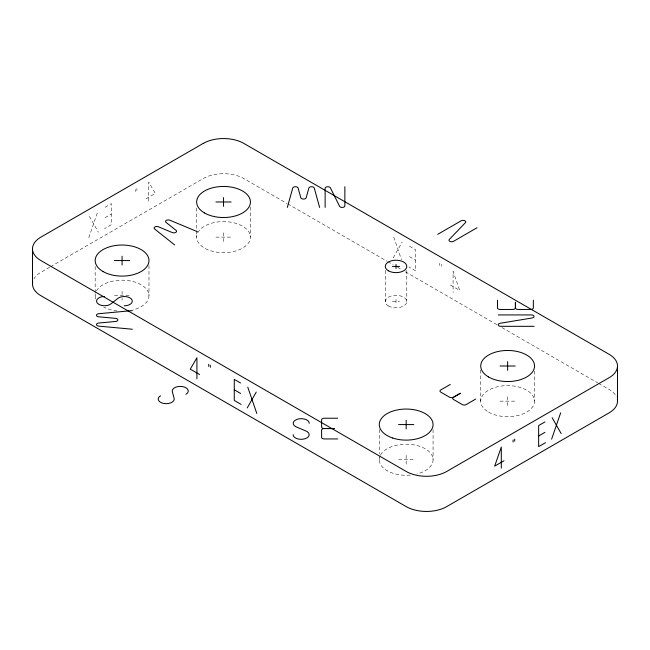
<?xml version="1.0" encoding="UTF-8"?>
<svg xmlns="http://www.w3.org/2000/svg" width="650" height="650" viewBox="0 0 650 650"><rect width="100%" height="100%" fill="white"/><g stroke="black" fill="none" stroke-linecap="round" stroke-linejoin="round"><path stroke-width="0.49" stroke-dasharray="3.25 2.44" d="M88.806 237.713L97.841 211.404M393.201 257.887L402.228 241.995M105.056 207.269L111.345 203.637L111.345 224.705L104.52 228.646M105.056 217.669L111.345 214.037M146.006 198.803L155.342 193.416L148.696 182.041L148.696 203.117M49.684 267.215L40.909 272.277A28.698 16.567 0 0 0 33.906 278.882M50.562 266.703L203.247 178.555A28.698 16.567 0 0 1 243.831 178.555L286.853 203.393M215.93 237.128L231.148 237.128M114.465 295.709L124.93 295.709M125.881 295.709L129.683 295.709M392.438 301.567L399.612 301.567M500.021 401.156L515.239 401.156M398.564 459.729L413.782 459.729M409.443 246.188L415.732 249.819L415.732 270.896L408.907 266.955M409.443 256.596L415.732 260.227M450.393 285.017L459.729 290.404L453.082 271.359L453.082 292.427M287.731 203.897L386.953 261.186M387.831 261.69L393.096 264.729M397.483 267.264L401.879 269.799M405.389 271.83L497.583 325.057M501.971 327.592L597.683 382.85M598.561 383.354L609.091 389.439A28.698 16.567 0 0 1 616.525 396.866M89.343 216.312L98.377 232.196M393.729 237.088L401.473 259.651M534.536 371.028L534.536 401.156M507.634 396.76L507.634 405.543M480.732 370.021L480.732 401.156M441.285 264.257L441.285 266.329M439.684 263.339L439.684 265.411M433.071 429.601L433.071 459.729M406.786 270.441L406.786 301.567M406.169 455.341L406.169 464.124M396.021 299.496L396.021 303.639M385.263 270.441L385.263 301.567M379.267 429.601L379.267 453.708M379.267 457.722L379.267 459.729M250.445 207.009L250.445 237.128A26.902 15.535 0 0 1 210.088 250.583A26.902 15.535 0 0 1 210.088 223.681A26.902 15.535 0 0 1 250.445 237.128M223.535 232.741L223.535 241.524M196.633 208.008L196.633 237.128M148.98 265.582L148.98 295.709M136.898 188.565L136.898 190.645M135.298 189.491L135.298 191.563M122.078 291.314L122.078 295.709M122.078 298.35L122.078 300.105M95.168 266.589L95.168 292.695M95.168 293.702L95.168 295.709M380.583 454.935A26.902 15.535 0 0 1 424.247 448.224A26.902 15.535 0 0 1 416.934 473.964M410.183 475.093A26.902 15.535 0 0 1 380.185 455.715M96.484 290.916A26.902 15.535 0 0 1 140.148 284.204A26.902 15.535 0 0 1 132.836 309.944M117.065 310.976A26.902 15.535 0 0 1 103.772 307.092M95.761 298.943A26.902 15.535 0 0 1 95.314 294.092M388.416 305.963A10.766 6.216 0 0 0 406.421 303.176A10.766 6.216 0 0 0 393.242 295.571A10.766 6.216 0 0 0 388.416 305.963M488.605 412.132A26.902 15.535 0 0 0 533.617 405.169A26.902 15.535 0 0 0 500.671 386.149A26.902 15.535 0 0 0 488.605 412.132"/><path stroke-width="0.97" d="M287.349 207.423L292.727 188.053A2.722 1.576 0 0 1 295.417 186.729A2.722 1.576 0 0 1 298.106 188.053L300.796 197.738A2.722 1.576 0 0 0 303.493 199.062A2.722 1.576 0 0 0 306.183 197.738L308.872 188.053A2.722 1.576 0 0 1 311.561 186.729A2.722 1.576 0 0 1 314.251 188.053L319.629 207.423M551.622 439.14L560.658 412.823M247.236 407.932L256.271 392.048M437.71 234.341L461.175 220.797A2.697 1.56 0 0 1 464.685 220.683A2.697 1.56 0 0 1 465.408 222.674L449.329 239.428A2.689 1.552 0 0 0 450.019 241.434A2.689 1.552 0 0 0 453.562 241.304L477.027 227.752M450.288 384.442L440.773 389.935A2.689 1.552 0 0 0 440.773 392.137L449.605 397.239A2.689 1.552 0 0 0 453.416 397.239L460.427 393.234L453.497 397.28A2.689 1.552 0 0 0 453.497 399.482L462.329 404.584A2.689 1.552 0 0 0 466.139 404.584L475.646 399.092M544.944 421.923L538.655 425.555L538.655 446.631L545.48 442.691M538.655 435.963L544.944 432.331M503.994 460.753L494.658 466.139L501.304 447.094L501.304 468.163M132.34 310.594L98.792 313.706A2.722 1.576 0 0 0 96.501 315.258A2.722 1.576 0 0 0 98.792 316.81L115.57 318.362A2.722 1.576 0 0 1 117.861 319.914A2.722 1.576 0 0 1 115.57 321.474L98.792 323.026A2.722 1.576 0 0 0 96.501 324.577A2.722 1.576 0 0 0 98.792 326.129L132.34 329.233M215.93 201.987L231.148 201.987M114.465 260.561L129.683 260.561M392.438 266.419L399.612 266.419M498.201 314.933L531.383 314.933A2.697 1.56 0 0 1 534.008 316.29A2.697 1.56 0 0 1 532.074 317.988L500.191 323.269A2.689 1.552 0 0 0 498.225 324.976A2.689 1.552 0 0 0 500.89 326.324L534.072 326.324M500.021 366.007L515.239 366.007M337.748 418.226L324.293 418.226A2.689 1.552 0 0 0 321.604 419.778L321.604 426.993A2.689 1.552 0 0 0 324.293 428.545L334.157 428.577L324.293 428.545A2.689 1.552 0 0 0 321.604 430.162L321.604 437.385A2.689 1.552 0 0 0 324.293 438.937L337.748 438.937M398.564 424.58L413.782 424.58M197.429 231.717L169.902 220.212A2.722 1.576 0 0 0 166.376 220.374A2.722 1.576 0 0 0 166.091 222.414L176.053 230.36A2.722 1.576 0 0 1 175.768 232.391A2.722 1.576 0 0 1 172.25 232.554L158.486 226.801A2.722 1.576 0 0 0 154.96 226.964A2.722 1.576 0 0 0 154.676 229.003L174.598 244.896M240.557 383.004L234.268 379.373L234.268 400.441L241.093 404.381M234.268 389.773L240.557 393.404M199.607 374.538L190.271 369.151L196.918 357.776L196.918 378.852M552.159 417.731L561.194 433.623M247.772 387.14L256.799 413.449M617.5 366.007L617.5 401.156M533.341 300.137L533.341 307.897A2.689 1.552 0 0 1 530.652 309.457L518.156 309.457A2.689 1.552 0 0 1 515.466 307.897L515.409 302.201L515.352 307.897A2.689 1.552 0 0 1 512.655 309.457L500.159 309.457A2.689 1.552 0 0 1 497.469 307.897L497.469 300.137M514.702 439.075L514.702 441.147M513.102 439.993L513.102 442.073M507.634 361.611L507.634 370.394M406.169 420.192L406.169 428.976M396.021 264.347L396.021 268.491M344.858 186.721L344.858 205.871A2.689 1.552 0 0 1 342.517 207.415A2.689 1.552 0 0 1 339.568 206.278L330.419 187.866A2.697 1.56 0 0 0 327.47 186.753A2.697 1.56 0 0 0 325.13 188.273L325.13 207.431M223.535 197.592L223.535 206.375M210.316 365.227L210.316 367.299M208.715 364.301L208.715 366.381M122.078 256.173L122.078 264.956M32.5 248.844L32.5 283.993M617.346 399.425A28.698 16.567 0 0 1 609.091 412.872L446.753 506.594A28.698 16.567 0 0 1 406.169 506.594L40.909 295.709A28.698 16.567 0 0 1 32.654 282.262M309.262 423.304A8.019 4.631 0 0 0 297.383 419.242A8.019 4.631 0 0 0 296.936 427.212L305.451 430.788A8.019 4.631 0 0 1 304.996 438.758A8.019 4.631 0 0 1 293.118 434.696M124.288 305.793A8.019 4.631 0 0 0 131.316 298.935A8.019 4.631 0 0 0 117.52 298.675L111.321 303.591A8.019 4.631 0 0 1 97.524 303.331A8.019 4.631 0 0 1 104.561 296.473M185.908 394.298A8.019 4.631 0 0 0 182.487 386.579A8.019 4.631 0 0 0 172.412 392.031L174.046 398.036A8.019 4.631 0 0 1 163.971 403.488A8.019 4.631 0 0 1 160.55 395.769M203.247 143.406L40.909 237.128A28.698 16.567 0 0 0 40.909 260.561L406.169 471.445A28.698 16.567 0 0 0 446.753 471.445L609.091 377.723A28.698 16.567 0 0 0 609.091 354.291L243.831 143.406A28.698 16.567 0 0 0 203.247 143.406M388.416 270.814A10.766 6.216 0 0 0 406.421 268.027A10.766 6.216 0 0 0 393.242 260.423A10.766 6.216 0 0 0 388.416 270.814M204.514 212.964A26.902 15.535 0 0 0 249.527 206.001A26.902 15.535 0 0 0 216.572 186.981A26.902 15.535 0 0 0 204.514 212.964M488.605 376.992A26.902 15.535 0 0 0 533.617 370.029A26.902 15.535 0 0 0 500.671 351A26.902 15.535 0 0 0 488.605 376.992M392.714 438.035A26.902 15.535 0 0 0 433.071 424.58A26.902 15.535 0 0 0 392.714 411.133A26.902 15.535 0 0 0 392.714 438.035M103.049 271.546A26.902 15.535 0 0 0 148.062 264.582A26.902 15.535 0 0 0 115.115 245.562A26.902 15.535 0 0 0 103.049 271.546"/></g></svg>
